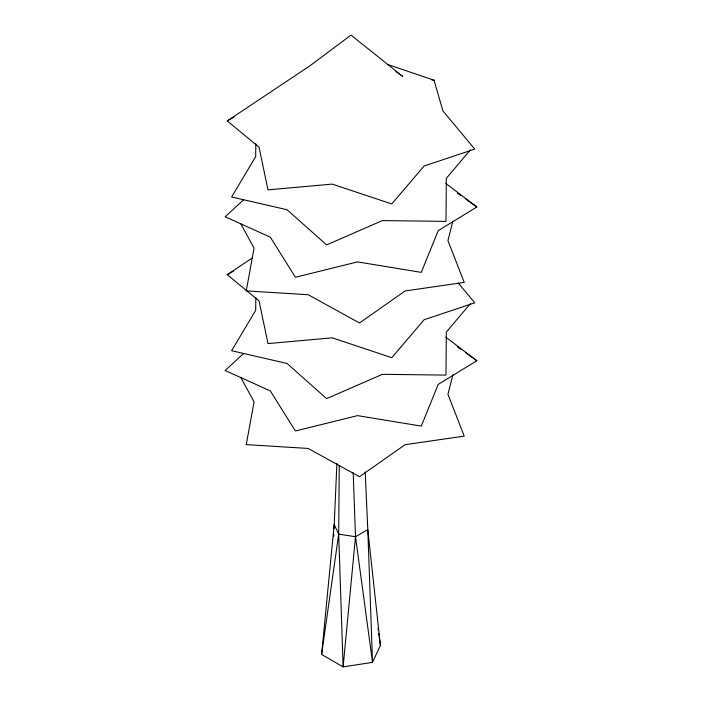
<?xml version="1.0" encoding="UTF-8"?>
<svg xmlns="http://www.w3.org/2000/svg" width="702" height="702" viewBox="0 0 702 702"><rect width="100%" height="100%" fill="white"/><g stroke="black" fill="none" stroke-linecap="round" stroke-linejoin="round"><path stroke-width="1.05" d="M365.198 471.981L367.795 529.633L380.396 645.375L372.525 662.355L343.12 666.9L338.697 534.134L339.241 465.531M255.818 143.778L255.677 156.66L231.625 196.99L287.074 209.74L326.614 244.91L382.397 220.586L445.989 221.376L446.323 178.343L470.375 149.921M255.818 297.508L255.677 310.389L231.625 350.719L287.074 363.469L326.614 398.639L382.397 374.315L445.989 375.105L446.323 332.072L470.375 303.65M333.704 536.389L333.792 534.213M334.02 528.781L336.907 463.443M353.194 472.525L355.502 536.732L343.12 666.9L321.604 654.475L334.205 524.429L338.697 534.134L321.604 654.475M452.887 221.06L447.937 240.593L464.233 282.415L405.124 290.944L359.477 322.981L308.187 294.717L246.235 290.891L254.063 248.131L240.821 223.833M452.887 374.789L447.937 394.322L464.233 436.144L405.124 444.673L359.477 476.711L308.187 448.446L246.235 444.62L254.063 401.86L240.821 377.562M243.655 199.737L225.14 216.778L270.314 237.179L295.41 277.264L357.529 261.899L421.27 272.367L438.215 230.651L476.86 206.993L445.7 183.345M243.655 353.466L225.14 370.507L270.314 390.909L295.41 430.993L357.529 415.628L421.27 426.096L438.215 384.38L476.86 360.723L445.7 337.074M387.434 64.417L434.003 80.177L442.944 110.942L474.763 149.105L424.157 165.979L391.76 203.949L332.221 184.1L267.997 189.865L259.056 147.192L227.237 120.946L309.872 65.848L351 35.1L402.694 76.413L395.902 71.586M458.16 282.924L474.763 302.834L424.157 319.708L391.76 357.678L332.221 337.829L267.997 343.594L259.056 300.921L227.237 274.675L252.659 257.722M355.502 536.732L367.795 529.633L372.525 662.355L355.502 536.732L338.697 534.134M227.237 120.946L233.792 117.216M227.237 274.675L233.792 270.937M431.827 79.975L434.003 80.177M457.371 193.059L460.916 195.595M465.347 198.763L476.86 206.993M457.371 346.788L460.916 349.324M465.347 352.483L476.86 360.723M378.045 628.079L378.334 630.238M378.782 633.485L380.396 645.375"/></g></svg>
